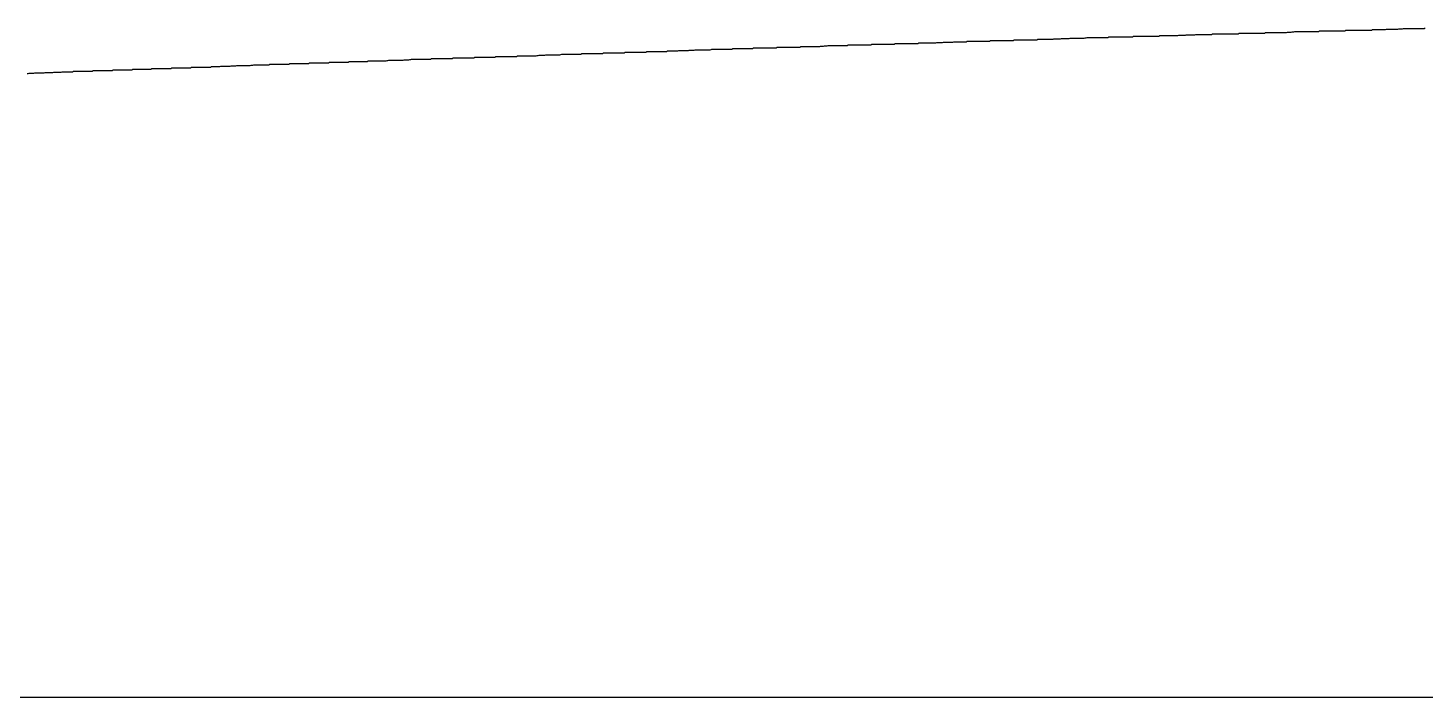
# Model space of a CAD drawing. Header units: millimetres. Extents: x 41 to 1041, y 1148 to 1248.
# Drawn here: x 163.83 to 188.38, y 1147.8 to 1159.56 of the extents above; entities that cross this region are included whole.
import ezdxf

# ---------------------------------------------------------------- set-up
doc = ezdxf.new("R2010")
doc.units = ezdxf.units.MM

msp = doc.modelspace()

# ---------------------------------------------------------------- linework, layer by layer
msp.add_line((41.281, 1147.802), (1041.281, 1147.802))
at = {"color": 3}
msp.add_polyline3d([(163.819, 1158.758, 0), (163.836, 1158.758, 0), (163.852, 1158.759, 0), (163.869, 1158.759, 0), (163.885, 1158.759, 0), (163.902, 1158.759, 0), (163.919, 1158.759, 0), (163.935, 1158.759, 0), (163.952, 1158.769, 0), (163.968, 1158.769, 0), (163.985, 1158.769, 0), (164.002, 1158.77, 0), (164.018, 1158.77, 0), (164.035, 1158.77, 0), (164.051, 1158.77, 0), (164.068, 1158.77, 0), (164.085, 1158.77, 0), (164.101, 1158.77, 0), (164.118, 1158.77, 0), (164.134, 1158.771, 0), (164.151, 1158.771, 0), (164.168, 1158.771, 0), (164.184, 1158.771, 0), (164.201, 1158.771, 0), (164.217, 1158.771, 0), (164.234, 1158.771, 0), (164.251, 1158.771, 0), (164.267, 1158.771, 0), (164.284, 1158.782, 0), (164.3, 1158.782, 0), (164.317, 1158.782, 0), (164.334, 1158.782, 0), (164.35, 1158.782, 0), (164.367, 1158.782, 0), (164.383, 1158.782, 0), (164.4, 1158.782, 0), (164.417, 1158.782, 0), (164.433, 1158.783, 0), (164.45, 1158.783, 0), (164.466, 1158.783, 0), (164.483, 1158.783, 0), (164.5, 1158.783, 0), (164.516, 1158.783, 0), (164.533, 1158.783, 0), (164.549, 1158.783, 0), (164.566, 1158.783, 0), (164.583, 1158.784, 0), (164.599, 1158.784, 0), (164.616, 1158.784, 0), (164.631, 1158.794, 0), (164.648, 1158.794, 0), (164.665, 1158.794, 0), (164.681, 1158.794, 0), (164.698, 1158.794, 0), (164.714, 1158.794, 0), (164.731, 1158.795, 0), (164.748, 1158.795, 0), (164.764, 1158.795, 0), (164.781, 1158.795, 0), (164.797, 1158.795, 0), (164.814, 1158.795, 0), (164.83, 1158.795, 0), (164.847, 1158.795, 0), (164.864, 1158.796, 0), (164.88, 1158.796, 0), (164.897, 1158.796, 0), (164.913, 1158.796, 0), (164.93, 1158.796, 0), (164.947, 1158.796, 0), (164.963, 1158.796, 0), (164.98, 1158.806, 0), (164.996, 1158.806, 0), (165.013, 1158.807, 0), (165.03, 1158.807, 0), (165.046, 1158.807, 0), (165.063, 1158.807, 0), (165.079, 1158.807, 0), (165.096, 1158.807, 0), (165.113, 1158.807, 0), (165.129, 1158.807, 0), (165.146, 1158.807, 0), (165.162, 1158.808, 0), (165.179, 1158.808, 0), (165.196, 1158.808, 0), (165.212, 1158.808, 0), (165.229, 1158.808, 0), (165.245, 1158.808, 0), (165.262, 1158.808, 0), (165.279, 1158.808, 0), (165.295, 1158.808, 0), (165.312, 1158.809, 0), (165.328, 1158.819, 0), (165.345, 1158.819, 0), (165.362, 1158.819, 0), (165.378, 1158.819, 0), (165.395, 1158.819, 0), (165.411, 1158.819, 0), (165.428, 1158.819, 0), (165.445, 1158.819, 0), (165.461, 1158.82, 0), (165.478, 1158.82, 0), (165.494, 1158.82, 0), (165.511, 1158.82, 0), (165.528, 1158.82, 0), (165.544, 1158.82, 0), (165.561, 1158.82, 0), (165.577, 1158.82, 0), (165.594, 1158.82, 0), (165.611, 1158.821, 0), (165.627, 1158.821, 0), (165.644, 1158.821, 0), (165.66, 1158.821, 0), (165.677, 1158.831, 0), (165.694, 1158.831, 0), (165.71, 1158.831, 0), (165.727, 1158.831, 0), (165.743, 1158.832, 0), (165.76, 1158.832, 0), (165.777, 1158.832, 0), (165.793, 1158.832, 0), (165.81, 1158.832, 0), (165.826, 1158.832, 0), (165.843, 1158.832, 0), (165.86, 1158.832, 0), (165.876, 1158.832, 0), (165.893, 1158.833, 0), (165.909, 1158.833, 0), (165.926, 1158.833, 0), (165.943, 1158.833, 0), (165.959, 1158.833, 0), (165.976, 1158.833, 0), (165.992, 1158.833, 0), (166.009, 1158.843, 0), (166.026, 1158.843, 0), (166.042, 1158.844, 0), (166.059, 1158.844, 0), (166.075, 1158.844, 0), (166.092, 1158.844, 0), (166.108, 1158.844, 0), (166.125, 1158.844, 0), (166.142, 1158.844, 0), (166.158, 1158.844, 0), (166.175, 1158.844, 0), (166.191, 1158.845, 0), (166.208, 1158.845, 0), (166.225, 1158.845, 0), (166.241, 1158.845, 0), (166.258, 1158.845, 0), (166.274, 1158.845, 0), (166.291, 1158.845, 0), (166.308, 1158.845, 0), (166.324, 1158.845, 0), (166.341, 1158.846, 0), (166.357, 1158.856, 0), (166.374, 1158.856, 0), (166.391, 1158.856, 0), (166.407, 1158.856, 0), (166.424, 1158.856, 0), (166.44, 1158.856, 0), (166.457, 1158.856, 0), (166.474, 1158.857, 0), (166.49, 1158.857, 0), (166.507, 1158.857, 0), (166.523, 1158.857, 0), (166.54, 1158.857, 0), (166.557, 1158.857, 0), (166.573, 1158.857, 0), (166.59, 1158.857, 0), (166.606, 1158.857, 0), (166.623, 1158.858, 0), (166.64, 1158.858, 0), (166.656, 1158.858, 0), (166.673, 1158.858, 0), (166.689, 1158.858, 0), (166.706, 1158.868, 0), (166.723, 1158.868, 0), (166.739, 1158.868, 0), (166.756, 1158.868, 0), (166.772, 1158.869, 0), (166.789, 1158.869, 0), (166.806, 1158.869, 0), (166.822, 1158.869, 0), (166.839, 1158.869, 0), (166.855, 1158.869, 0), (166.872, 1158.869, 0), (166.889, 1158.869, 0), (166.905, 1158.869, 0), (166.922, 1158.87, 0), (166.938, 1158.87, 0), (166.955, 1158.87, 0), (166.972, 1158.87, 0), (166.988, 1158.87, 0), (167.005, 1158.87, 0), (167.021, 1158.87, 0), (167.038, 1158.87, 0), (167.055, 1158.88, 0), (167.071, 1158.881, 0), (167.088, 1158.881, 0), (167.104, 1158.881, 0), (167.121, 1158.881, 0), (167.138, 1158.881, 0), (167.154, 1158.881, 0), (167.171, 1158.881, 0), (167.187, 1158.881, 0), (167.204, 1158.881, 0), (167.221, 1158.882, 0), (167.237, 1158.882, 0), (167.254, 1158.882, 0), (167.27, 1158.882, 0), (167.287, 1158.882, 0), (167.303, 1158.882, 0), (167.32, 1158.882, 0), (167.337, 1158.882, 0), (167.353, 1158.883, 0), (167.37, 1158.883, 0), (167.386, 1158.883, 0), (167.403, 1158.893, 0), (167.42, 1158.893, 0), (167.436, 1158.893, 0), (167.453, 1158.893, 0), (167.469, 1158.893, 0), (167.486, 1158.893, 0), (167.503, 1158.894, 0), (167.519, 1158.894, 0), (167.536, 1158.894, 0), (167.552, 1158.894, 0), (167.569, 1158.894, 0), (167.586, 1158.894, 0), (167.602, 1158.894, 0), (167.619, 1158.894, 0), (167.635, 1158.894, 0), (167.652, 1158.895, 0), (167.669, 1158.895, 0), (167.685, 1158.895, 0), (167.702, 1158.895, 0), (167.718, 1158.895, 0), (167.735, 1158.895, 0), (167.752, 1158.905, 0), (167.768, 1158.905, 0), (167.785, 1158.905, 0), (167.801, 1158.906, 0), (167.818, 1158.906, 0), (167.835, 1158.906, 0), (167.851, 1158.906, 0), (167.868, 1158.906, 0), (167.884, 1158.906, 0), (167.901, 1158.906, 0), (167.918, 1158.906, 0), (167.934, 1158.906, 0), (167.951, 1158.907, 0), (167.967, 1158.907, 0), (167.984, 1158.907, 0), (168.001, 1158.907, 0), (168.017, 1158.907, 0), (168.034, 1158.907, 0), (168.05, 1158.907, 0), (168.067, 1158.907, 0), (168.084, 1158.917, 0), (168.1, 1158.918, 0), (168.117, 1158.918, 0), (168.133, 1158.918, 0), (168.15, 1158.918, 0), (168.167, 1158.918, 0), (168.183, 1158.918, 0), (168.2, 1158.918, 0), (168.216, 1158.918, 0), (168.233, 1158.919, 0), (168.25, 1158.919, 0), (168.266, 1158.919, 0), (168.283, 1158.919, 0), (168.299, 1158.919, 0), (168.316, 1158.919, 0), (168.333, 1158.919, 0), (168.349, 1158.919, 0), (168.366, 1158.919, 0), (168.382, 1158.92, 0), (168.399, 1158.92, 0), (168.416, 1158.92, 0), (168.432, 1158.93, 0), (168.449, 1158.93, 0), (168.465, 1158.93, 0), (168.482, 1158.93, 0), (168.499, 1158.93, 0), (168.515, 1158.93, 0), (168.532, 1158.931, 0), (168.548, 1158.931, 0), (168.565, 1158.931, 0), (168.581, 1158.931, 0), (168.598, 1158.931, 0), (168.615, 1158.931, 0), (168.631, 1158.931, 0), (168.648, 1158.931, 0), (168.664, 1158.931, 0), (168.681, 1158.932, 0), (168.698, 1158.932, 0), (168.714, 1158.932, 0), (168.731, 1158.932, 0), (168.747, 1158.932, 0), (168.764, 1158.932, 0), (168.781, 1158.942, 0), (168.797, 1158.942, 0), (168.814, 1158.942, 0), (168.83, 1158.943, 0), (168.847, 1158.943, 0), (168.864, 1158.943, 0), (168.88, 1158.943, 0), (168.897, 1158.943, 0), (168.913, 1158.943, 0), (168.93, 1158.943, 0), (168.947, 1158.943, 0), (168.963, 1158.944, 0), (168.98, 1158.944, 0), (168.996, 1158.944, 0), (169.013, 1158.944, 0), (169.03, 1158.944, 0), (169.046, 1158.944, 0), (169.063, 1158.944, 0), (169.079, 1158.944, 0), (169.096, 1158.944, 0), (169.113, 1158.945, 0), (169.128, 1158.955, 0), (169.145, 1158.955, 0), (169.161, 1158.955, 0), (169.178, 1158.955, 0), (169.195, 1158.955, 0), (169.211, 1158.955, 0), (169.228, 1158.955, 0), (169.244, 1158.955, 0), (169.261, 1158.956, 0), (169.278, 1158.956, 0), (169.294, 1158.956, 0), (169.311, 1158.956, 0), (169.327, 1158.956, 0), (169.344, 1158.956, 0), (169.361, 1158.956, 0), (169.377, 1158.956, 0), (169.394, 1158.956, 0), (169.41, 1158.957, 0), (169.427, 1158.957, 0), (169.444, 1158.957, 0), (169.46, 1158.957, 0), (169.477, 1158.967, 0), (169.493, 1158.967, 0), (169.51, 1158.967, 0), (169.527, 1158.967, 0), (169.543, 1158.967, 0), (169.56, 1158.968, 0), (169.576, 1158.968, 0), (169.593, 1158.968, 0), (169.61, 1158.968, 0), (169.626, 1158.968, 0), (169.643, 1158.968, 0), (169.659, 1158.968, 0), (169.676, 1158.968, 0), (169.693, 1158.968, 0), (169.709, 1158.969, 0), (169.726, 1158.969, 0), (169.742, 1158.969, 0), (169.759, 1158.969, 0), (169.775, 1158.969, 0), (169.792, 1158.969, 0), (169.809, 1158.979, 0), (169.825, 1158.979, 0), (169.842, 1158.98, 0), (169.858, 1158.98, 0), (169.875, 1158.98, 0), (169.892, 1158.98, 0), (169.908, 1158.98, 0), (169.925, 1158.98, 0), (169.941, 1158.98, 0), (169.958, 1158.98, 0), (169.975, 1158.98, 0), (169.991, 1158.981, 0), (170.008, 1158.981, 0), (170.024, 1158.981, 0), (170.041, 1158.981, 0), (170.058, 1158.981, 0), (170.074, 1158.981, 0), (170.091, 1158.981, 0), (170.107, 1158.981, 0), (170.124, 1158.981, 0), (170.141, 1158.982, 0), (170.157, 1158.982, 0), (170.174, 1158.992, 0), (170.19, 1158.992, 0), (170.207, 1158.992, 0), (170.224, 1158.992, 0), (170.24, 1158.992, 0), (170.257, 1158.992, 0), (170.273, 1158.992, 0), (170.29, 1158.993, 0), (170.307, 1158.993, 0), (170.323, 1158.993, 0), (170.34, 1158.993, 0), (170.356, 1158.993, 0), (170.373, 1158.993, 0), (170.39, 1158.993, 0), (170.406, 1158.993, 0), (170.423, 1158.993, 0), (170.439, 1158.994, 0), (170.456, 1158.994, 0), (170.473, 1158.994, 0), (170.489, 1158.994, 0), (170.506, 1158.994, 0), (170.522, 1158.994, 0), (170.539, 1159.004, 0), (170.556, 1159.004, 0), (170.572, 1159.005, 0), (170.589, 1159.005, 0), (170.605, 1159.005, 0), (170.622, 1159.005, 0), (170.639, 1159.005, 0), (170.655, 1159.005, 0), (170.672, 1159.005, 0), (170.688, 1159.005, 0), (170.705, 1159.005, 0), (170.722, 1159.006, 0), (170.738, 1159.006, 0), (170.755, 1159.006, 0), (170.771, 1159.006, 0), (170.788, 1159.006, 0), (170.805, 1159.006, 0), (170.821, 1159.006, 0), (170.838, 1159.006, 0), (170.854, 1159.006, 0), (170.871, 1159.007, 0), (170.888, 1159.007, 0), (170.904, 1159.007, 0), (170.921, 1159.017, 0), (170.937, 1159.017, 0), (170.954, 1159.017, 0), (170.971, 1159.017, 0), (170.987, 1159.017, 0), (171.004, 1159.017, 0), (171.02, 1159.018, 0), (171.037, 1159.018, 0), (171.054, 1159.018, 0), (171.07, 1159.018, 0), (171.087, 1159.018, 0), (171.103, 1159.018, 0), (171.12, 1159.018, 0), (171.137, 1159.018, 0), (171.153, 1159.018, 0), (171.17, 1159.019, 0), (171.186, 1159.019, 0), (171.203, 1159.019, 0), (171.22, 1159.019, 0), (171.236, 1159.019, 0), (171.253, 1159.019, 0), (171.269, 1159.019, 0), (171.286, 1159.019, 0), (171.303, 1159.029, 0), (171.319, 1159.03, 0), (171.336, 1159.03, 0), (171.352, 1159.03, 0), (171.369, 1159.03, 0), (171.386, 1159.03, 0), (171.402, 1159.03, 0), (171.419, 1159.03, 0), (171.435, 1159.03, 0), (171.452, 1159.031, 0), (171.469, 1159.031, 0), (171.485, 1159.031, 0), (171.502, 1159.031, 0), (171.518, 1159.031, 0), (171.535, 1159.031, 0), (171.552, 1159.031, 0), (171.568, 1159.031, 0), (171.585, 1159.031, 0), (171.601, 1159.032, 0), (171.618, 1159.032, 0), (171.634, 1159.032, 0), (171.651, 1159.032, 0), (171.668, 1159.032, 0), (171.684, 1159.042, 0), (171.701, 1159.042, 0), (171.717, 1159.042, 0), (171.734, 1159.042, 0), (171.751, 1159.043, 0), (171.767, 1159.043, 0), (171.784, 1159.043, 0), (171.8, 1159.043, 0), (171.817, 1159.043, 0), (171.834, 1159.043, 0), (171.85, 1159.043, 0), (171.867, 1159.043, 0), (171.883, 1159.043, 0), (171.9, 1159.044, 0), (171.917, 1159.044, 0), (171.933, 1159.044, 0), (171.95, 1159.044, 0), (171.966, 1159.044, 0), (171.983, 1159.044, 0), (172, 1159.044, 0), (172.016, 1159.044, 0), (172.033, 1159.044, 0), (172.049, 1159.055, 0), (172.066, 1159.055, 0), (172.083, 1159.055, 0), (172.099, 1159.055, 0), (172.116, 1159.055, 0), (172.132, 1159.055, 0), (172.149, 1159.055, 0), (172.166, 1159.055, 0), (172.182, 1159.055, 0), (172.199, 1159.056, 0), (172.215, 1159.056, 0), (172.232, 1159.056, 0), (172.249, 1159.056, 0), (172.265, 1159.056, 0), (172.282, 1159.056, 0), (172.298, 1159.056, 0), (172.315, 1159.056, 0), (172.332, 1159.057, 0), (172.348, 1159.057, 0), (172.365, 1159.057, 0), (172.381, 1159.057, 0), (172.398, 1159.057, 0), (172.415, 1159.057, 0), (172.431, 1159.067, 0), (172.448, 1159.067, 0), (172.464, 1159.067, 0), (172.481, 1159.068, 0), (172.498, 1159.068, 0), (172.514, 1159.068, 0), (172.531, 1159.068, 0), (172.547, 1159.068, 0), (172.564, 1159.068, 0), (172.581, 1159.068, 0), (172.597, 1159.068, 0), (172.614, 1159.068, 0), (172.63, 1159.069, 0), (172.647, 1159.069, 0), (172.664, 1159.069, 0), (172.68, 1159.069, 0), (172.697, 1159.069, 0), (172.713, 1159.069, 0), (172.73, 1159.069, 0), (172.747, 1159.069, 0), (172.763, 1159.069, 0), (172.78, 1159.07, 0), (172.796, 1159.07, 0), (172.813, 1159.08, 0), (172.83, 1159.08, 0), (172.846, 1159.08, 0), (172.863, 1159.08, 0), (172.879, 1159.08, 0), (172.896, 1159.08, 0), (172.913, 1159.08, 0), (172.929, 1159.081, 0), (172.946, 1159.081, 0), (172.962, 1159.081, 0), (172.979, 1159.081, 0), (172.996, 1159.081, 0), (173.012, 1159.081, 0), (173.029, 1159.081, 0), (173.045, 1159.081, 0), (173.062, 1159.082, 0), (173.079, 1159.082, 0), (173.095, 1159.082, 0), (173.112, 1159.082, 0), (173.128, 1159.082, 0), (173.145, 1159.082, 0), (173.162, 1159.082, 0), (173.178, 1159.082, 0), (173.195, 1159.092, 0), (173.211, 1159.093, 0), (173.228, 1159.093, 0), (173.245, 1159.093, 0), (173.261, 1159.093, 0), (173.278, 1159.093, 0), (173.294, 1159.093, 0), (173.311, 1159.093, 0), (173.328, 1159.093, 0), (173.344, 1159.093, 0), (173.361, 1159.094, 0), (173.377, 1159.094, 0), (173.394, 1159.094, 0), (173.411, 1159.094, 0), (173.427, 1159.094, 0), (173.444, 1159.094, 0), (173.46, 1159.094, 0), (173.477, 1159.094, 0), (173.494, 1159.094, 0), (173.51, 1159.095, 0), (173.527, 1159.095, 0), (173.543, 1159.095, 0), (173.56, 1159.105, 0), (173.577, 1159.105, 0), (173.593, 1159.105, 0), (173.61, 1159.105, 0), (173.626, 1159.105, 0), (173.643, 1159.105, 0), (173.66, 1159.106, 0), (173.676, 1159.106, 0), (173.693, 1159.106, 0), (173.709, 1159.106, 0), (173.726, 1159.106, 0), (173.742, 1159.106, 0), (173.759, 1159.106, 0), (173.776, 1159.106, 0), (173.792, 1159.106, 0), (173.809, 1159.107, 0), (173.825, 1159.107, 0), (173.842, 1159.107, 0), (173.859, 1159.107, 0), (173.875, 1159.107, 0), (173.892, 1159.107, 0), (173.908, 1159.107, 0), (173.925, 1159.107, 0), (173.941, 1159.118, 0), (173.957, 1159.118, 0), (173.974, 1159.118, 0), (173.99, 1159.118, 0), (174.007, 1159.118, 0), (174.024, 1159.118, 0), (174.04, 1159.118, 0), (174.057, 1159.118, 0), (174.073, 1159.118, 0), (174.09, 1159.119, 0), (174.107, 1159.119, 0), (174.123, 1159.119, 0), (174.14, 1159.119, 0), (174.156, 1159.119, 0), (174.173, 1159.119, 0), (174.19, 1159.119, 0), (174.206, 1159.119, 0), (174.223, 1159.119, 0), (174.239, 1159.12, 0), (174.256, 1159.12, 0), (174.273, 1159.12, 0), (174.289, 1159.12, 0), (174.306, 1159.12, 0), (174.322, 1159.13, 0), (174.339, 1159.13, 0), (174.356, 1159.13, 0), (174.372, 1159.13, 0), (174.389, 1159.131, 0), (174.405, 1159.131, 0), (174.422, 1159.131, 0), (174.439, 1159.131, 0), (174.455, 1159.131, 0), (174.472, 1159.131, 0), (174.488, 1159.131, 0), (174.505, 1159.131, 0), (174.522, 1159.131, 0), (174.538, 1159.132, 0), (174.555, 1159.132, 0), (174.571, 1159.132, 0), (174.588, 1159.132, 0), (174.605, 1159.132, 0), (174.621, 1159.132, 0), (174.638, 1159.132, 0), (174.654, 1159.132, 0), (174.671, 1159.133, 0), (174.688, 1159.133, 0), (174.704, 1159.143, 0), (174.721, 1159.143, 0), (174.737, 1159.143, 0), (174.754, 1159.143, 0), (174.771, 1159.143, 0), (174.787, 1159.143, 0), (174.804, 1159.143, 0), (174.82, 1159.144, 0), (174.837, 1159.144, 0), (174.854, 1159.144, 0), (174.87, 1159.144, 0), (174.887, 1159.144, 0), (174.903, 1159.144, 0), (174.92, 1159.144, 0), (174.937, 1159.144, 0), (174.953, 1159.144, 0), (174.97, 1159.145, 0), (174.986, 1159.145, 0), (175.003, 1159.145, 0), (175.02, 1159.145, 0), (175.036, 1159.145, 0), (175.053, 1159.145, 0), (175.069, 1159.155, 0), (175.086, 1159.155, 0), (175.103, 1159.155, 0), (175.119, 1159.156, 0), (175.136, 1159.156, 0), (175.152, 1159.156, 0), (175.169, 1159.156, 0), (175.186, 1159.156, 0), (175.202, 1159.156, 0), (175.219, 1159.156, 0), (175.235, 1159.156, 0), (175.252, 1159.156, 0), (175.269, 1159.157, 0), (175.285, 1159.157, 0), (175.302, 1159.157, 0), (175.318, 1159.157, 0), (175.335, 1159.157, 0), (175.352, 1159.157, 0), (175.368, 1159.157, 0), (175.385, 1159.157, 0), (175.401, 1159.157, 0), (175.418, 1159.158, 0), (175.435, 1159.158, 0), (175.451, 1159.168, 0), (175.468, 1159.168, 0), (175.484, 1159.168, 0), (175.501, 1159.168, 0), (175.518, 1159.168, 0), (175.534, 1159.168, 0), (175.551, 1159.169, 0), (175.567, 1159.169, 0), (175.584, 1159.169, 0), (175.601, 1159.169, 0), (175.617, 1159.169, 0), (175.634, 1159.169, 0), (175.65, 1159.169, 0), (175.667, 1159.169, 0), (175.684, 1159.169, 0), (175.7, 1159.17, 0), (175.717, 1159.17, 0), (175.733, 1159.17, 0), (175.75, 1159.17, 0), (175.767, 1159.17, 0), (175.783, 1159.17, 0), (175.8, 1159.17, 0), (175.816, 1159.17, 0), (175.833, 1159.18, 0), (175.849, 1159.181, 0), (175.866, 1159.181, 0), (175.883, 1159.181, 0), (175.899, 1159.181, 0), (175.916, 1159.181, 0), (175.932, 1159.181, 0), (175.949, 1159.181, 0), (175.966, 1159.181, 0), (175.982, 1159.181, 0), (175.999, 1159.182, 0), (176.015, 1159.182, 0), (176.032, 1159.182, 0), (176.049, 1159.182, 0), (176.065, 1159.182, 0), (176.082, 1159.182, 0), (176.098, 1159.182, 0), (176.115, 1159.182, 0), (176.132, 1159.182, 0), (176.148, 1159.183, 0), (176.165, 1159.183, 0), (176.181, 1159.183, 0), (176.198, 1159.183, 0), (176.215, 1159.193, 0), (176.231, 1159.193, 0), (176.248, 1159.193, 0), (176.264, 1159.193, 0), (176.281, 1159.194, 0), (176.298, 1159.194, 0), (176.314, 1159.194, 0), (176.331, 1159.194, 0), (176.347, 1159.194, 0), (176.364, 1159.194, 0), (176.381, 1159.194, 0), (176.397, 1159.194, 0), (176.414, 1159.194, 0), (176.43, 1159.195, 0), (176.447, 1159.195, 0), (176.464, 1159.195, 0), (176.48, 1159.195, 0), (176.497, 1159.195, 0), (176.513, 1159.195, 0), (176.53, 1159.195, 0), (176.547, 1159.195, 0), (176.563, 1159.195, 0), (176.58, 1159.206, 0), (176.596, 1159.206, 0), (176.613, 1159.206, 0), (176.63, 1159.206, 0), (176.646, 1159.206, 0), (176.663, 1159.206, 0), (176.679, 1159.206, 0), (176.696, 1159.206, 0), (176.713, 1159.206, 0), (176.729, 1159.207, 0), (176.746, 1159.207, 0), (176.762, 1159.207, 0), (176.779, 1159.207, 0), (176.796, 1159.207, 0), (176.812, 1159.207, 0), (176.829, 1159.207, 0), (176.845, 1159.207, 0), (176.862, 1159.207, 0), (176.879, 1159.208, 0), (176.895, 1159.208, 0), (176.912, 1159.208, 0), (176.928, 1159.208, 0), (176.945, 1159.208, 0), (176.962, 1159.208, 0), (176.978, 1159.208, 0), (176.995, 1159.218, 0), (177.011, 1159.218, 0), (177.028, 1159.219, 0), (177.045, 1159.219, 0), (177.061, 1159.219, 0), (177.078, 1159.219, 0), (177.094, 1159.219, 0), (177.111, 1159.219, 0), (177.128, 1159.219, 0), (177.144, 1159.219, 0), (177.161, 1159.22, 0), (177.177, 1159.22, 0), (177.194, 1159.22, 0), (177.211, 1159.22, 0), (177.227, 1159.22, 0), (177.244, 1159.22, 0), (177.26, 1159.22, 0), (177.277, 1159.22, 0), (177.294, 1159.22, 0), (177.31, 1159.221, 0), (177.327, 1159.221, 0), (177.343, 1159.221, 0), (177.36, 1159.221, 0), (177.377, 1159.221, 0), (177.393, 1159.221, 0), (177.41, 1159.231, 0), (177.426, 1159.231, 0), (177.443, 1159.231, 0), (177.46, 1159.232, 0), (177.476, 1159.232, 0), (177.493, 1159.232, 0), (177.509, 1159.232, 0), (177.526, 1159.232, 0), (177.543, 1159.232, 0), (177.559, 1159.232, 0), (177.576, 1159.232, 0), (177.592, 1159.232, 0), (177.609, 1159.233, 0), (177.626, 1159.233, 0), (177.642, 1159.233, 0), (177.659, 1159.233, 0), (177.675, 1159.233, 0), (177.692, 1159.233, 0), (177.709, 1159.233, 0), (177.725, 1159.233, 0), (177.742, 1159.233, 0), (177.758, 1159.234, 0), (177.775, 1159.234, 0), (177.792, 1159.234, 0), (177.808, 1159.234, 0), (177.825, 1159.244, 0), (177.841, 1159.244, 0), (177.858, 1159.244, 0), (177.875, 1159.244, 0), (177.891, 1159.245, 0), (177.908, 1159.245, 0), (177.924, 1159.245, 0), (177.941, 1159.245, 0), (177.958, 1159.245, 0), (177.974, 1159.245, 0), (177.991, 1159.245, 0), (178.007, 1159.245, 0), (178.024, 1159.245, 0), (178.041, 1159.246, 0), (178.057, 1159.246, 0), (178.074, 1159.246, 0), (178.09, 1159.246, 0), (178.107, 1159.246, 0), (178.124, 1159.246, 0), (178.14, 1159.246, 0), (178.157, 1159.246, 0), (178.173, 1159.246, 0), (178.19, 1159.247, 0), (178.207, 1159.247, 0), (178.223, 1159.247, 0), (178.24, 1159.257, 0), (178.256, 1159.257, 0), (178.273, 1159.257, 0), (178.29, 1159.257, 0), (178.306, 1159.257, 0), (178.323, 1159.257, 0), (178.339, 1159.258, 0), (178.356, 1159.258, 0), (178.373, 1159.258, 0), (178.389, 1159.258, 0), (178.406, 1159.258, 0), (178.422, 1159.258, 0), (178.439, 1159.258, 0), (178.456, 1159.258, 0), (178.472, 1159.258, 0), (178.489, 1159.259, 0), (178.505, 1159.259, 0), (178.522, 1159.259, 0), (178.539, 1159.259, 0), (178.555, 1159.259, 0), (178.572, 1159.259, 0), (178.588, 1159.259, 0), (178.605, 1159.259, 0), (178.622, 1159.259, 0), (178.638, 1159.26, 0), (178.655, 1159.27, 0), (178.671, 1159.27, 0), (178.688, 1159.27, 0), (178.705, 1159.27, 0), (178.721, 1159.27, 0), (178.738, 1159.27, 0), (178.754, 1159.27, 0), (178.771, 1159.271, 0), (178.788, 1159.271, 0), (178.804, 1159.271, 0), (178.821, 1159.271, 0), (178.837, 1159.271, 0), (178.854, 1159.271, 0), (178.871, 1159.271, 0), (178.887, 1159.271, 0), (178.904, 1159.271, 0), (178.92, 1159.272, 0), (178.937, 1159.272, 0), (178.954, 1159.272, 0), (178.97, 1159.272, 0), (178.987, 1159.272, 0), (179.003, 1159.272, 0), (179.02, 1159.272, 0), (179.037, 1159.272, 0), (179.053, 1159.272, 0), (179.069, 1159.283, 0), (179.085, 1159.283, 0), (179.102, 1159.283, 0), (179.119, 1159.283, 0), (179.135, 1159.283, 0), (179.152, 1159.283, 0), (179.168, 1159.283, 0), (179.185, 1159.283, 0), (179.202, 1159.283, 0), (179.218, 1159.284, 0), (179.235, 1159.284, 0), (179.251, 1159.284, 0), (179.268, 1159.284, 0), (179.285, 1159.284, 0), (179.301, 1159.284, 0), (179.318, 1159.284, 0), (179.334, 1159.284, 0), (179.351, 1159.284, 0), (179.368, 1159.285, 0), (179.384, 1159.285, 0), (179.401, 1159.285, 0), (179.417, 1159.285, 0), (179.434, 1159.285, 0), (179.451, 1159.285, 0), (179.467, 1159.285, 0), (179.484, 1159.295, 0), (179.5, 1159.295, 0), (179.517, 1159.296, 0), (179.534, 1159.296, 0), (179.55, 1159.296, 0), (179.567, 1159.296, 0), (179.583, 1159.296, 0), (179.6, 1159.296, 0), (179.617, 1159.296, 0), (179.633, 1159.296, 0), (179.65, 1159.297, 0), (179.666, 1159.297, 0), (179.683, 1159.297, 0), (179.7, 1159.297, 0), (179.716, 1159.297, 0), (179.733, 1159.297, 0), (179.749, 1159.297, 0), (179.766, 1159.297, 0), (179.783, 1159.297, 0), (179.799, 1159.298, 0), (179.816, 1159.298, 0), (179.832, 1159.298, 0), (179.849, 1159.298, 0), (179.866, 1159.298, 0), (179.882, 1159.298, 0), (179.899, 1159.298, 0), (179.915, 1159.308, 0), (179.932, 1159.308, 0), (179.949, 1159.309, 0), (179.965, 1159.309, 0), (179.982, 1159.309, 0), (179.998, 1159.309, 0), (180.015, 1159.309, 0), (180.032, 1159.309, 0), (180.048, 1159.309, 0), (180.065, 1159.309, 0), (180.081, 1159.309, 0), (180.098, 1159.31, 0), (180.115, 1159.31, 0), (180.131, 1159.31, 0), (180.148, 1159.31, 0), (180.164, 1159.31, 0), (180.181, 1159.31, 0), (180.198, 1159.31, 0), (180.214, 1159.31, 0), (180.231, 1159.31, 0), (180.247, 1159.311, 0), (180.264, 1159.311, 0), (180.281, 1159.311, 0), (180.297, 1159.311, 0), (180.314, 1159.311, 0), (180.33, 1159.321, 0), (180.347, 1159.321, 0), (180.363, 1159.321, 0), (180.38, 1159.322, 0), (180.397, 1159.322, 0), (180.413, 1159.322, 0), (180.43, 1159.322, 0), (180.446, 1159.322, 0), (180.463, 1159.322, 0), (180.48, 1159.322, 0), (180.496, 1159.322, 0), (180.513, 1159.322, 0), (180.529, 1159.323, 0), (180.546, 1159.323, 0), (180.563, 1159.323, 0), (180.579, 1159.323, 0), (180.596, 1159.323, 0), (180.612, 1159.323, 0), (180.629, 1159.323, 0), (180.646, 1159.323, 0), (180.662, 1159.323, 0), (180.679, 1159.324, 0), (180.695, 1159.324, 0), (180.712, 1159.324, 0), (180.729, 1159.324, 0), (180.745, 1159.334, 0), (180.762, 1159.334, 0), (180.778, 1159.334, 0), (180.795, 1159.334, 0), (180.812, 1159.334, 0), (180.828, 1159.335, 0), (180.845, 1159.335, 0), (180.861, 1159.335, 0), (180.878, 1159.335, 0), (180.895, 1159.335, 0), (180.911, 1159.335, 0), (180.928, 1159.335, 0), (180.944, 1159.335, 0), (180.961, 1159.335, 0), (180.978, 1159.336, 0), (180.994, 1159.336, 0), (181.011, 1159.336, 0), (181.027, 1159.336, 0), (181.044, 1159.336, 0), (181.061, 1159.336, 0), (181.077, 1159.336, 0), (181.094, 1159.336, 0), (181.11, 1159.336, 0), (181.127, 1159.337, 0), (181.144, 1159.337, 0), (181.16, 1159.347, 0), (181.177, 1159.347, 0), (181.193, 1159.347, 0), (181.21, 1159.347, 0), (181.227, 1159.347, 0), (181.243, 1159.347, 0), (181.26, 1159.348, 0), (181.276, 1159.348, 0), (181.293, 1159.348, 0), (181.31, 1159.348, 0), (181.326, 1159.348, 0), (181.343, 1159.348, 0), (181.359, 1159.348, 0), (181.376, 1159.348, 0), (181.393, 1159.348, 0), (181.409, 1159.349, 0), (181.426, 1159.349, 0), (181.442, 1159.349, 0), (181.459, 1159.349, 0), (181.476, 1159.349, 0), (181.492, 1159.349, 0), (181.509, 1159.349, 0), (181.525, 1159.349, 0), (181.542, 1159.349, 0), (181.559, 1159.35, 0), (181.575, 1159.36, 0), (181.592, 1159.36, 0), (181.608, 1159.36, 0), (181.625, 1159.36, 0), (181.642, 1159.36, 0), (181.658, 1159.36, 0), (181.675, 1159.36, 0), (181.691, 1159.36, 0), (181.708, 1159.361, 0), (181.725, 1159.361, 0), (181.741, 1159.361, 0), (181.758, 1159.361, 0), (181.774, 1159.361, 0), (181.791, 1159.361, 0), (181.808, 1159.361, 0), (181.824, 1159.361, 0), (181.841, 1159.361, 0), (181.857, 1159.362, 0), (181.874, 1159.362, 0), (181.891, 1159.362, 0), (181.907, 1159.362, 0), (181.924, 1159.362, 0), (181.94, 1159.362, 0), (181.957, 1159.362, 0), (181.974, 1159.362, 0), (181.99, 1159.373, 0), (182.007, 1159.373, 0), (182.023, 1159.373, 0), (182.04, 1159.373, 0), (182.057, 1159.373, 0), (182.073, 1159.373, 0), (182.09, 1159.373, 0), (182.106, 1159.373, 0), (182.123, 1159.373, 0), (182.14, 1159.374, 0), (182.156, 1159.374, 0), (182.173, 1159.374, 0), (182.189, 1159.374, 0), (182.206, 1159.374, 0), (182.223, 1159.374, 0), (182.239, 1159.374, 0), (182.256, 1159.374, 0), (182.272, 1159.374, 0), (182.289, 1159.375, 0), (182.306, 1159.375, 0), (182.322, 1159.375, 0), (182.339, 1159.375, 0), (182.355, 1159.375, 0), (182.372, 1159.375, 0), (182.389, 1159.375, 0), (182.405, 1159.385, 0), (182.422, 1159.385, 0), (182.438, 1159.386, 0), (182.455, 1159.386, 0), (182.472, 1159.386, 0), (182.488, 1159.386, 0), (182.505, 1159.386, 0), (182.521, 1159.386, 0), (182.538, 1159.386, 0), (182.555, 1159.386, 0), (182.571, 1159.386, 0), (182.588, 1159.387, 0), (182.604, 1159.387, 0), (182.621, 1159.387, 0), (182.638, 1159.387, 0), (182.654, 1159.387, 0), (182.671, 1159.387, 0), (182.687, 1159.387, 0), (182.704, 1159.387, 0), (182.721, 1159.388, 0), (182.737, 1159.388, 0), (182.754, 1159.388, 0), (182.77, 1159.388, 0), (182.787, 1159.388, 0), (182.804, 1159.388, 0), (182.82, 1159.398, 0), (182.837, 1159.398, 0), (182.853, 1159.398, 0), (182.87, 1159.399, 0), (182.887, 1159.399, 0), (182.903, 1159.399, 0), (182.92, 1159.399, 0), (182.936, 1159.399, 0), (182.953, 1159.399, 0), (182.97, 1159.399, 0), (182.986, 1159.399, 0), (183.003, 1159.399, 0), (183.019, 1159.4, 0), (183.036, 1159.4, 0), (183.053, 1159.4, 0), (183.069, 1159.4, 0), (183.086, 1159.4, 0), (183.102, 1159.4, 0), (183.119, 1159.4, 0), (183.136, 1159.4, 0), (183.152, 1159.4, 0), (183.169, 1159.401, 0), (183.185, 1159.401, 0), (183.202, 1159.401, 0), (183.219, 1159.401, 0), (183.235, 1159.401, 0), (183.252, 1159.411, 0), (183.268, 1159.411, 0), (183.285, 1159.411, 0), (183.302, 1159.411, 0), (183.318, 1159.412, 0), (183.335, 1159.412, 0), (183.351, 1159.412, 0), (183.368, 1159.412, 0), (183.385, 1159.412, 0), (183.401, 1159.412, 0), (183.418, 1159.412, 0), (183.434, 1159.412, 0), (183.451, 1159.412, 0), (183.468, 1159.413, 0), (183.484, 1159.413, 0), (183.501, 1159.413, 0), (183.517, 1159.413, 0), (183.534, 1159.413, 0), (183.551, 1159.413, 0), (183.567, 1159.413, 0), (183.584, 1159.413, 0), (183.6, 1159.414, 0), (183.617, 1159.414, 0), (183.634, 1159.414, 0), (183.65, 1159.414, 0), (183.667, 1159.414, 0), (183.683, 1159.414, 0), (183.7, 1159.414, 0), (183.717, 1159.424, 0), (183.733, 1159.424, 0), (183.75, 1159.425, 0), (183.766, 1159.425, 0), (183.783, 1159.425, 0), (183.8, 1159.425, 0), (183.816, 1159.425, 0), (183.833, 1159.425, 0), (183.849, 1159.425, 0), (183.866, 1159.425, 0), (183.883, 1159.425, 0), (183.899, 1159.426, 0), (183.916, 1159.426, 0), (183.932, 1159.426, 0), (183.949, 1159.426, 0), (183.966, 1159.426, 0), (183.982, 1159.426, 0), (183.999, 1159.426, 0), (184.015, 1159.426, 0), (184.032, 1159.426, 0), (184.049, 1159.427, 0), (184.065, 1159.427, 0), (184.082, 1159.427, 0), (184.098, 1159.427, 0), (184.115, 1159.427, 0), (184.132, 1159.427, 0), (184.148, 1159.427, 0), (184.165, 1159.427, 0), (184.181, 1159.437, 0), (184.198, 1159.438, 0), (184.215, 1159.438, 0), (184.231, 1159.438, 0), (184.248, 1159.438, 0), (184.264, 1159.438, 0), (184.281, 1159.438, 0), (184.298, 1159.438, 0), (184.314, 1159.438, 0), (184.331, 1159.438, 0), (184.347, 1159.439, 0), (184.364, 1159.439, 0), (184.381, 1159.439, 0), (184.397, 1159.439, 0), (184.414, 1159.439, 0), (184.43, 1159.439, 0), (184.447, 1159.439, 0), (184.464, 1159.439, 0), (184.48, 1159.44, 0), (184.497, 1159.44, 0), (184.513, 1159.44, 0), (184.53, 1159.44, 0), (184.547, 1159.44, 0), (184.562, 1159.44, 0), (184.579, 1159.44, 0), (184.595, 1159.44, 0), (184.612, 1159.44, 0), (184.629, 1159.441, 0), (184.645, 1159.451, 0), (184.662, 1159.451, 0), (184.678, 1159.451, 0), (184.695, 1159.451, 0), (184.712, 1159.451, 0), (184.728, 1159.451, 0), (184.745, 1159.451, 0), (184.761, 1159.451, 0), (184.778, 1159.452, 0), (184.795, 1159.452, 0), (184.811, 1159.452, 0), (184.828, 1159.452, 0), (184.844, 1159.452, 0), (184.861, 1159.452, 0), (184.878, 1159.452, 0), (184.894, 1159.452, 0), (184.911, 1159.452, 0), (184.927, 1159.453, 0), (184.944, 1159.453, 0), (184.961, 1159.453, 0), (184.977, 1159.453, 0), (184.994, 1159.453, 0), (185.01, 1159.453, 0), (185.027, 1159.453, 0), (185.044, 1159.453, 0), (185.06, 1159.453, 0), (185.077, 1159.454, 0), (185.093, 1159.454, 0), (185.11, 1159.464, 0), (185.127, 1159.464, 0), (185.143, 1159.464, 0), (185.16, 1159.464, 0), (185.176, 1159.464, 0), (185.193, 1159.464, 0), (185.21, 1159.465, 0), (185.226, 1159.465, 0), (185.243, 1159.465, 0), (185.259, 1159.465, 0), (185.276, 1159.465, 0), (185.293, 1159.465, 0), (185.309, 1159.465, 0), (185.326, 1159.465, 0), (185.342, 1159.465, 0), (185.359, 1159.466, 0), (185.376, 1159.466, 0), (185.392, 1159.466, 0), (185.409, 1159.466, 0), (185.425, 1159.466, 0), (185.442, 1159.466, 0), (185.459, 1159.466, 0), (185.475, 1159.466, 0), (185.492, 1159.466, 0), (185.508, 1159.467, 0), (185.525, 1159.467, 0), (185.542, 1159.467, 0), (185.558, 1159.467, 0), (185.575, 1159.477, 0), (185.591, 1159.477, 0), (185.608, 1159.477, 0), (185.625, 1159.477, 0), (185.641, 1159.477, 0), (185.658, 1159.478, 0), (185.674, 1159.478, 0), (185.691, 1159.478, 0), (185.708, 1159.478, 0), (185.724, 1159.478, 0), (185.741, 1159.478, 0), (185.757, 1159.478, 0), (185.774, 1159.478, 0), (185.791, 1159.478, 0), (185.807, 1159.479, 0), (185.824, 1159.479, 0), (185.84, 1159.479, 0), (185.857, 1159.479, 0), (185.874, 1159.479, 0), (185.89, 1159.479, 0), (185.907, 1159.479, 0), (185.923, 1159.479, 0), (185.94, 1159.479, 0), (185.957, 1159.48, 0), (185.973, 1159.48, 0), (185.99, 1159.48, 0), (186.006, 1159.48, 0), (186.023, 1159.48, 0), (186.04, 1159.49, 0), (186.056, 1159.49, 0), (186.073, 1159.49, 0), (186.089, 1159.491, 0), (186.106, 1159.491, 0), (186.123, 1159.491, 0), (186.139, 1159.491, 0), (186.156, 1159.491, 0), (186.172, 1159.491, 0), (186.189, 1159.491, 0), (186.206, 1159.491, 0), (186.222, 1159.491, 0), (186.239, 1159.492, 0), (186.255, 1159.492, 0), (186.272, 1159.492, 0), (186.289, 1159.492, 0), (186.305, 1159.492, 0), (186.322, 1159.492, 0), (186.338, 1159.492, 0), (186.355, 1159.492, 0), (186.372, 1159.492, 0), (186.388, 1159.493, 0), (186.405, 1159.493, 0), (186.421, 1159.493, 0), (186.438, 1159.493, 0), (186.455, 1159.493, 0), (186.471, 1159.493, 0), (186.488, 1159.493, 0), (186.504, 1159.493, 0), (186.521, 1159.503, 0), (186.538, 1159.504, 0), (186.554, 1159.504, 0), (186.571, 1159.504, 0), (186.588, 1159.504, 0), (186.604, 1159.504, 0), (186.621, 1159.504, 0), (186.637, 1159.504, 0), (186.654, 1159.504, 0), (186.671, 1159.504, 0), (186.687, 1159.505, 0), (186.704, 1159.505, 0), (186.72, 1159.505, 0), (186.737, 1159.505, 0), (186.754, 1159.505, 0), (186.77, 1159.505, 0), (186.787, 1159.505, 0), (186.803, 1159.505, 0), (186.82, 1159.506, 0), (186.837, 1159.506, 0), (186.853, 1159.506, 0), (186.87, 1159.506, 0), (186.886, 1159.506, 0), (186.903, 1159.506, 0), (186.92, 1159.506, 0), (186.936, 1159.506, 0), (186.953, 1159.506, 0), (186.969, 1159.507, 0), (186.986, 1159.517, 0), (187.003, 1159.517, 0), (187.019, 1159.517, 0), (187.036, 1159.517, 0), (187.052, 1159.517, 0), (187.069, 1159.517, 0), (187.086, 1159.517, 0), (187.102, 1159.517, 0), (187.119, 1159.518, 0), (187.135, 1159.518, 0), (187.152, 1159.518, 0), (187.169, 1159.518, 0), (187.185, 1159.518, 0), (187.202, 1159.518, 0), (187.218, 1159.518, 0), (187.235, 1159.518, 0), (187.252, 1159.518, 0), (187.268, 1159.519, 0), (187.285, 1159.519, 0), (187.301, 1159.519, 0), (187.318, 1159.519, 0), (187.335, 1159.519, 0), (187.351, 1159.519, 0), (187.368, 1159.519, 0), (187.384, 1159.519, 0), (187.401, 1159.519, 0), (187.418, 1159.52, 0), (187.434, 1159.52, 0), (187.451, 1159.53, 0), (187.467, 1159.53, 0), (187.484, 1159.53, 0), (187.501, 1159.53, 0), (187.517, 1159.53, 0), (187.534, 1159.53, 0), (187.55, 1159.53, 0), (187.567, 1159.531, 0), (187.584, 1159.531, 0), (187.6, 1159.531, 0), (187.617, 1159.531, 0), (187.633, 1159.531, 0), (187.65, 1159.531, 0), (187.667, 1159.531, 0), (187.683, 1159.531, 0), (187.7, 1159.532, 0), (187.716, 1159.532, 0), (187.733, 1159.532, 0), (187.75, 1159.532, 0), (187.766, 1159.532, 0), (187.783, 1159.532, 0), (187.799, 1159.532, 0), (187.816, 1159.532, 0), (187.833, 1159.532, 0), (187.849, 1159.533, 0), (187.866, 1159.533, 0), (187.882, 1159.533, 0), (187.899, 1159.533, 0), (187.916, 1159.543, 0), (187.932, 1159.543, 0), (187.949, 1159.543, 0), (187.965, 1159.543, 0), (187.982, 1159.543, 0), (187.999, 1159.544, 0), (188.015, 1159.544, 0), (188.032, 1159.544, 0), (188.048, 1159.544, 0), (188.065, 1159.544, 0), (188.082, 1159.544, 0), (188.098, 1159.544, 0), (188.115, 1159.544, 0), (188.131, 1159.544, 0), (188.148, 1159.545, 0), (188.165, 1159.545, 0), (188.181, 1159.545, 0), (188.198, 1159.545, 0), (188.214, 1159.545, 0), (188.231, 1159.545, 0), (188.248, 1159.545, 0), (188.264, 1159.545, 0), (188.281, 1159.545, 0), (188.297, 1159.546, 0), (188.314, 1159.546, 0), (188.331, 1159.546, 0), (188.347, 1159.546, 0), (188.364, 1159.546, 0), (188.38, 1159.556, 0)], dxfattribs=at)

doc.saveas('drawing.dxf')
